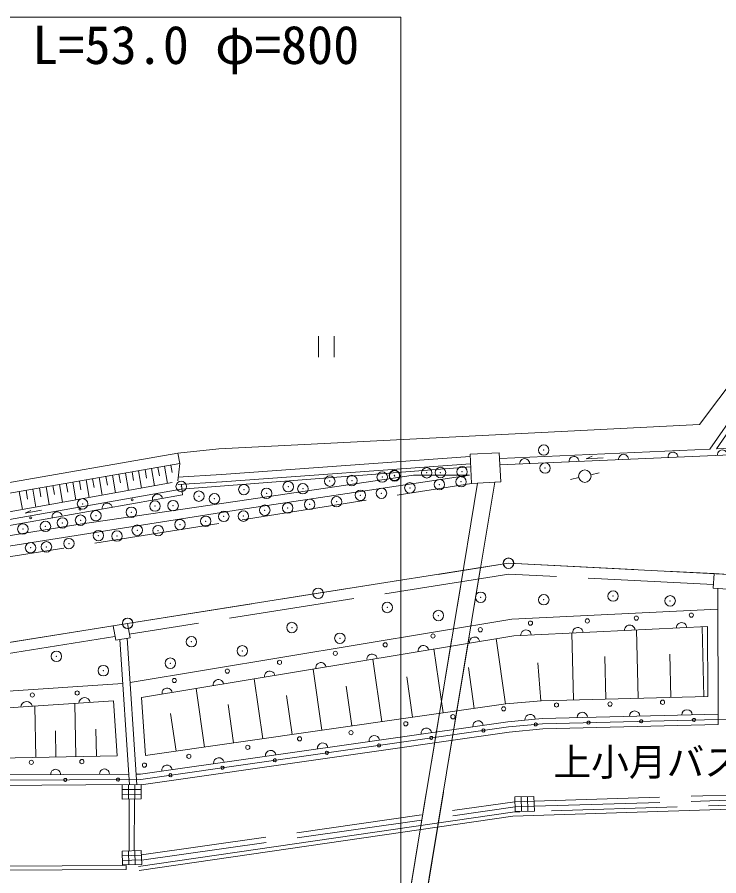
# Model space of a CAD drawing. Units: millimetres, scale not verified. Extents: x 40000 to 679997, y 20000 to 379998.
# Drawn here: x 409273 to 442765, y 297089 to 338064 of the extents above; entities that cross this region are included whole.
import ezdxf
from ezdxf.enums import TextEntityAlignment as Align

# ---------------------------------------------------------------- set-up
doc = ezdxf.new("R2010")
doc.units = ezdxf.units.MM
doc.header["$LTSCALE"] = 999.995
doc.header["$PDMODE"] = 32
doc.header["$PDSIZE"] = 500
doc.linetypes.add('DASHED', pattern=[7.5, 6, -1.5])
for name, color, linetype, lineweight in [('M-BGD', 7, 'Continuous', 13), ('M-BMK-ROW', 1, 'Continuous', 13), ('M-STR-HTXT', 7, 'Continuous', 13)]:
    doc.layers.add(name, color=color, linetype=linetype, lineweight=lineweight)
doc.layers.add('管理境界線', color=7, linetype='Continuous')
doc.styles.add('ＭＳ ゴシック', font='')
doc.styles.get('ＭＳ ゴシック').set_extended_font_data('MS Gothic')

# ---------------------------------------------------------------- blocks, each defined once
blk = doc.blocks.new('ﾌﾟﾛｯﾄﾏｰｸ-02_67')
at = {"color": 3, "linetype": 'Continuous', "lineweight": 13}
blk.add_circle((0, 0), 0.5, dxfattribs=at)
blk = doc.blocks.new('ﾌﾟﾛｯﾄﾏｰｸ-03_300_1')
at = {"color": 1, "linetype": 'Continuous', "lineweight": 13}
blk.add_circle((0, 0), 0.5, dxfattribs=at)
at = {"color": 1}
blk.add_point((0, 0), dxfattribs=at)
blk = doc.blocks.new('ﾌﾟﾛｯﾄﾏｰｸ-02_67_1')
at = {"color": 3, "linetype": 'Continuous', "lineweight": 13}
blk.add_circle((0, 0), 0.5, dxfattribs=at)

msp = doc.modelspace()

# ---------------------------------------------------------------- linework, layer by layer
at = {"layer": 'M-BGD'}
for p, q in [((427582.2, 338063.6), (427582.2, 291500.3)), ((441835.6, 318621.9), (446251.8, 324493.8)), ((446830.7, 323964.5), (442336.8, 317446.5)), ((442650.2, 317460.6), (447036.6, 323822.6)), ((423659.5, 322835.9), (423659.5, 321835.9)), ((424409.5, 321835.9), (424409.5, 322835.9)), ((418900.5, 317458.8), (441835.6, 318621.9)), ((405284.4, 315224.8), (416949.6, 317255)), ((416949.6, 317255), (418900.5, 317458.8)), ((417035.4, 316762.4), (416949.6, 317255)), ((432282.7, 317275.5), (430894.5, 317204.6)), ((430894.5, 317204.6), (430965.4, 315816.4)), ((432353.5, 315887.3), (432282.7, 317275.5)), ((432303.8, 316997.1), (442336.8, 317446.5)), ((432312.3, 316694.7), (444116, 317212.8)), ((432312.3, 316694.7), (444116, 317212.8)), ((442650.2, 317460.6), (444126.9, 317526.7)), ((405370.1, 314732.2), (417035.4, 316762.4)), ((417035.4, 316762.4), (416947.5, 315942.6)), ((419027.1, 316238.9), (430899.9, 317097.7)), ((419052.4, 315889.9), (430917.8, 316748.1)), ((436439.5, 316991.7), (436714.6, 317110.3)), ((437244.1, 317027.6), (436439.5, 316991.7)), ((414754.6, 316365.5), (414826.6, 315951.6)), ((415065.6, 316419.6), (415209.4, 315593.7)), ((415375.3, 316473.5), (415447.1, 316061.4)), ((415685.1, 316527.4), (415828.2, 315704.9)), ((415993.5, 316581.1), (416064.9, 316170.7)), ((416301.9, 316634.8), (416444.5, 315815.6)), ((416609.1, 316688.2), (416669.3, 316342.3)), ((417105.7, 315541.9), (430924.9, 316609.4)), ((412245.7, 315928.8), (412319, 315508.1)), ((412562, 315983.9), (412708.1, 315144.1)), ((412876.9, 316038.7), (412949.8, 315619.7)), ((413191.8, 316093.5), (413337.3, 315257.2)), ((413505.4, 316148.1), (413578, 315730.8)), ((413819, 316202.6), (413963.9, 315369.8)), ((414131.3, 316257), (414203.6, 315841.4)), ((414443.6, 316311.3), (414587.9, 315482)), ((419793.8, 314972), (428189.7, 316200.2)), ((419937.1, 314568.9), (430870.1, 316210.4)), ((428189.7, 316200.2), (430870.1, 316210.4)), ((436077, 316092.7), (435687.2, 316002.7)), ((436661.6, 316227.6), (437051.3, 316317.6)), ((405978.1, 313934.6), (416673.8, 315856.9)), ((406040.1, 313590.1), (417105.7, 315541.9)), ((410016.4, 315540.9), (410165, 314687.1)), ((410336.6, 315596.6), (410410.7, 315170.6)), ((410656.8, 315652.3), (410804.8, 314802)), ((410975.6, 315707.8), (411049.5, 315283.5)), ((411294.5, 315763.3), (411441.8, 314916.5)), ((411612, 315818.5), (411685.5, 315396.1)), ((411929.5, 315873.8), (412076.3, 315030.6)), ((417166.9, 315263.6), (417118.3, 315754.2)), ((430965.4, 315816.4), (432353.5, 315887.3)), ((405198.8, 313145), (417166.9, 315263.6)), ((417166.9, 315263.6), (405198.8, 313145)), ((409373.4, 315429), (409522.6, 314571.6)), ((409694.9, 315484.9), (409769.4, 315057.1)), ((412170.2, 313861.6), (419793.8, 314972)), ((405488.4, 312286.2), (419937.1, 314568.9)), ((410442.3, 314530.2), (409662.5, 314392.6)), ((409662.5, 314392.6), (409923.5, 314523.6)), ((407668.2, 313117.1), (412170.2, 313861.6)), ((442539, 311508.1), (442492.3, 310819.7)), ((443237.4, 311460.7), (442539, 311508.1)), ((442492.3, 310819.7), (443190.7, 310772.3)), ((442720.8, 310808.8), (442740.5, 304304.6)), ((442723.8, 309807.5), (432888.5, 309343.5)), ((414543.7, 309137.5), (413854.3, 309016.4)), ((413854.3, 309016.4), (413975.4, 308326.9)), ((414664.9, 308448.1), (414543.7, 309137.5)), ((432888.5, 309343.5), (414661.9, 306313)), ((442226.3, 308983.1), (432973.2, 308546.6)), ((442047, 305637.7), (441961.9, 308970.7)), ((432973.2, 308546.6), (415211.9, 305593.5)), ((435830.9, 305482.8), (435749.3, 308677.6)), ((438913.6, 305559.6), (438830.2, 308822.9)), ((413975.4, 308326.9), (414664.9, 308448.1)), ((414642.3, 301432.6), (414172.1, 308361.5)), ((414992.8, 301437.3), (414518.8, 308422.4)), ((432576.3, 305286.4), (432130.7, 308406.5)), ((429604.4, 304861), (429168.5, 307914)), ((426683.6, 304443.9), (426257.2, 307429.9)), ((437372.2, 305521.2), (437320.2, 307559.6)), ((440480.3, 305598.7), (440427.4, 307670.7)), ((423813, 304034), (423396, 306954.2)), ((431090.4, 305073.2), (430810, 307037.4)), ((434262.7, 305442.6), (434120.9, 307244.8)), ((428144, 304652.5), (427868.4, 306582.9)), ((414314.4, 306264.4), (405530.5, 305680.4)), ((420991.8, 303631.2), (420584, 306486.7)), ((425248.3, 304239), (424977.4, 306136.3)), ((418219, 303235.3), (417820.4, 306027.2)), ((422402.4, 303832.6), (422136.1, 305697.3)), ((413869.7, 305433), (405575.3, 304881.6)), ((412067.3, 302776.2), (412022.6, 305310.2)), ((419605.4, 303433.3), (419343.7, 305265.8)), ((410166.8, 302742.7), (410123.7, 305184)), ((416856.5, 303040.8), (416599.4, 304841.8)), ((434329.3, 304595.1), (432696.6, 304443.9)), ((442728, 304804.4), (434329.3, 304595.1)), ((442739.7, 304554.6), (434344, 304345.4)), ((442734.2, 304554.5), (434344, 304345.4)), ((448433.2, 304705.1), (442739.7, 304554.6)), ((413053.7, 302793.7), (413030.9, 304084.7)), ((432696.6, 304443.9), (415152.3, 301938.8)), ((432725.8, 304195.5), (415168.2, 301688.5)), ((432725.8, 304195.5), (415168.2, 301688.5)), ((434344, 304345.4), (432725.8, 304195.5)), ((434344, 304345.4), (432725.8, 304195.5)), ((432755, 303947.2), (434358.7, 304095.7)), ((434358.7, 304095.7), (442740.5, 304304.6)), ((411117.1, 302759.5), (411095.1, 304003.3)), ((415184.1, 301438.3), (432755, 303947.2)), ((405366.2, 302657.9), (414047.6, 302811.2)), ((414607.5, 301946.1), (405276.1, 301878.7)), ((415168.2, 301688.5), (405280.1, 301628.7)), ((415152.3, 301938.8), (414958.3, 301945.5)), ((405279.7, 301378.7), (414641.4, 301446.4)), ((415188.4, 301439.9), (414278.4, 301427.8)), ((414278.4, 301427.8), (414287.4, 300747.9)), ((415188.3, 301439.9), (414278.5, 301427.8)), ((414278.5, 301427.8), (414287.5, 300747.9)), ((414281.5, 301201.1), (415191.3, 301213.2)), ((414581.7, 301431.8), (414590.8, 300751.9)), ((414885, 301435.8), (414894.1, 300755.9)), ((415188.3, 301439.9), (415197.3, 300760)), ((415197.4, 300759.9), (415188.4, 301439.9)), ((414284.5, 300974.5), (415194.3, 300986.6)), ((414287.4, 300747.9), (415197.4, 300759.9)), ((414287.5, 300747.9), (415197.3, 300760)), ((433936.2, 300880.3), (433026.6, 300850.9)), ((433026.6, 300850.9), (433936.2, 300880.3)), ((433026.6, 300850.9), (433049.2, 300151.3)), ((433049.2, 300151.3), (433026.6, 300850.9)), ((433352.4, 300161.1), (433329.8, 300860.7)), ((433655.6, 300170.9), (433633, 300870.5)), ((433958.8, 300180.6), (433936.2, 300880.3)), ((433958.8, 300180.7), (433936.2, 300880.3)), ((433034.2, 300617.7), (433943.7, 300647.1)), ((433041.7, 300384.5), (433951.2, 300413.9)), ((432921.5, 300131.9), (415071.4, 297539)), ((433958.8, 300180.7), (433049.2, 300151.3)), ((433049.2, 300151.3), (433958.8, 300180.6)), ((414278.6, 298265.3), (415195.4, 298295.3)), ((414300.2, 297605.6), (414278.6, 298265.3)), ((414278.7, 298265.3), (414300.3, 297605.6)), ((414285.8, 298045.4), (415202.6, 298075.4)), ((414605.8, 297615.6), (414584.2, 298275.3)), ((414911.4, 297625.6), (414889.8, 298285.3)), ((415217, 297635.6), (415195.4, 298295.3)), ((414473.3, 297582.6), (391340.1, 297472.9)), ((414293, 297825.5), (415209.8, 297855.5)), ((415217, 297635.6), (414300.2, 297605.6)), ((414473.3, 297582.6), (414474.2, 297382.6)), ((391341.1, 297272.9), (414474.2, 297382.6))]:
    msp.add_line(p, q, dxfattribs=at)
at = {"layer": 'M-BGD', "linetype": 'DASHED'}
for p, q in [((416937.4, 316117.3), (419029.6, 316239.1)), ((416957.7, 315767.9), (419049.9, 315889.7)), ((420011.4, 314074.5), (430965.4, 315816.4)), ((431250.5, 315830.9), (423675.5, 270092.4)), ((432068.4, 315872.7), (424474.8, 270022.6)), ((405566.4, 311792.3), (420015.2, 314075.1)), ((414543.7, 309137.5), (432721.3, 312006.1)), ((432721.3, 312006.1), (442539.9, 311508)), ((413855.3, 309016.5), (403130.3, 307306.1)), ((442226.3, 308983.1), (442236.4, 305642.4)), ((414047.6, 302811.2), (413869.7, 305433)), ((415399.3, 302832.7), (415211.9, 305593.5)), ((433943.4, 300655.4), (447189.7, 301070.9)), ((433951.5, 300405.5), (447198.1, 300821)), ((414617.4, 300752.3), (414612, 298276.2)), ((414867.4, 300755.6), (414862, 298284.4)), ((415202.1, 298091.1), (433033.9, 300626.8)), ((415210.3, 297839.8), (433042, 300375.4)), ((448265, 300624), (432921.5, 300131.9))]:
    msp.add_line(p, q, dxfattribs=at)
for points in [[(442513.6, 310988.7), (432748.9, 311484), (414624.8, 308623.9)], [(413937.2, 308503), (403221.7, 306794.1), (400574.2, 306270.8), (399757.5, 306205.2)]]:
    msp.add_lwpolyline(points, dxfattribs=at)
at = {"layer": 'M-BGD'}
for points in [[(442236.4, 305642.4), (434279.5, 305444.2), (432597.2, 305288.3), (415399.3, 302832.7)], [(450365.1, 304501.1), (448433.2, 304705.1), (442733.9, 304554.5)], [(415100.1, 297341.1), (432939.2, 299932.3), (448271.4, 300424.1)]]:
    msp.add_lwpolyline(points, dxfattribs=at)
for centre, radius in [((436369.3, 316160.2), 300), ((414760.9, 315031), 50), ((412274.7, 314581.4), 50), ((409920.2, 314173.6), 50), ((438830.2, 309386.6), 100), ((441455.2, 309528.9), 100), ((433773.4, 309146.6), 100), ((436486, 309252.6), 100), ((429118.9, 308535.7), 100), ((431380.5, 308831.6), 100), ((426841.7, 308111.8), 100), ((424457.9, 307708.5), 100), ((421798.2, 307275.4), 100), ((419304.5, 306858), 100), ((416772.9, 306409.3), 100), ((409999.7, 305716.4), 100), ((412137.4, 305814.1), 100), ((435016.5, 305239.8), 100), ((437570.4, 305283.8), 100), ((440077.8, 305371.7), 100), ((432494.6, 305057.6), 100), ((430072.2, 304680.2), 100), ((427822.5, 304342.7), 100), ((422750.7, 303626.3), 100), ((425210.2, 303921.4), 100), ((420280.5, 303219.7), 100), ((417470.3, 302789.2), 100), ((409949.1, 302503.3), 100), ((412361.1, 302539.8), 100), ((415348.1, 302372), 100)]:
    msp.add_circle(centre, radius, dxfattribs=at)
for centre, radius, start, end in [((438213.6, 316967), 236.7, 359.28636, 185.74023), ((440574.3, 317070.7), 236.7, 359.28636, 185.74023), ((442935, 317174.3), 236.7, 359.28636, 185.74023), ((433492.1, 316759.8), 236.7, 359.28636, 185.74023), ((435852.8, 316863.4), 236.7, 359.28636, 185.74023), ((415968.9, 315058.4), 243.2, 8.43126, 191.64524), ((413575.3, 314634.7), 243.2, 8.43126, 191.64524), ((411181.6, 314211), 243.2, 8.43126, 191.64524), ((438511.9, 308810), 247.9, 2.21704, 183.18505), ((440988.1, 308926.8), 247.9, 2.21704, 183.18505), ((433559.5, 308576.3), 247.9, 2.21704, 183.18505), ((436035.7, 308693.2), 247.9, 2.21704, 183.18505), ((431106.6, 308238.4), 247.9, 8.95597, 189.92398), ((428661.2, 307831.8), 247.9, 8.95597, 189.92398), ((426215.8, 307425.2), 247.9, 8.95597, 189.92398), ((423770.4, 307018.6), 247.9, 8.95597, 189.92398), ((421325, 306612), 247.9, 8.95597, 189.92398), ((418879.7, 306205.4), 247.9, 8.95597, 189.92398), ((416434.3, 305798.8), 247.9, 8.95597, 189.92398), ((409724.4, 305128.8), 278.6, 9.68839, 177.91908), ((412489.2, 305312.6), 278.6, 9.68839, 177.91908), ((436251.3, 304643), 250, 1.42739, 181.42739), ((438750.5, 304705.3), 250, 1.42739, 181.42739), ((441249.7, 304767.6), 250, 1.42739, 181.42739), ((431273.4, 304240.7), 250, 8.12617, 188.12617), ((433754.4, 304541.9), 250, 5.29254, 185.29254), ((436542.6, 304400.2), 75, 13, 193), ((439057.6, 304462.9), 75, 13, 193), ((439057.6, 304462.9), 75, 193, 13), ((441572.7, 304525.6), 75, 13, 193), ((441572.7, 304525.6), 75, 193, 13), ((428798.5, 303887.3), 250, 8.12617, 188.12617), ((431530.6, 304024.9), 75, 13, 193), ((431530.6, 304024.9), 75, 193, 13), ((434028.7, 304316.2), 75, 13, 193), ((434028.7, 304316.2), 75, 193, 13), ((436542.6, 304400.2), 75, 193, 13), ((426323.6, 303533.9), 250, 8.12617, 188.12617), ((429040, 303669.2), 75, 13, 193), ((429040, 303669.2), 75, 193, 13), ((423848.7, 303180.5), 250, 8.12617, 188.12617), ((426549.4, 303313.6), 75, 13, 193), ((426549.4, 303313.6), 75, 193, 13), ((421373.8, 302827.1), 250, 8.12617, 188.12617), ((424058.8, 302958), 75, 13, 193), ((424058.8, 302958), 75, 193, 13), ((418898.9, 302473.8), 250, 8.12617, 188.12617), ((421568.2, 302602.4), 75, 13, 193), ((421568.2, 302602.4), 75, 193, 13), ((411108.1, 301937), 233.8, 356.45402, 184.37419), ((413440.9, 301953.9), 233.8, 356.45402, 184.37419), ((416424, 302120.4), 250, 8.12617, 188.12617), ((419077.6, 302246.7), 75, 13, 193), ((419077.6, 302246.7), 75, 193, 13), ((411569.7, 301666.8), 75, 13, 193), ((411569.7, 301666.8), 75, 193, 13), ((414085.5, 301682), 75, 13, 193), ((414085.5, 301682), 75, 193, 13), ((416587, 301891.1), 75, 13, 193), ((416587, 301891.1), 75, 193, 13)]:
    msp.add_arc(centre, radius, start, end, dxfattribs=at)
for p in [(426696.2, 316116.8), (427293.4, 316175.5), (428823.7, 316319.6), (429476.3, 316334.5), (430508.8, 316369.3), (424195.9, 315924.1), (425252.4, 315953.2), (429428.4, 315758), (430460.1, 315894.4), (420093.2, 315519.8), (421175.3, 315339.9), (422210.2, 315658), (422911.5, 315559.8), (426662.2, 315345.6), (428016.8, 315601.7), (417948.9, 315205.8), (418689.8, 315082.8), (424516.3, 314940.6), (425655.3, 315248.8), (415852.6, 314733.1), (416719, 314752.2), (421092.5, 314534.7), (422187.8, 314640.6), (423233.5, 314814.1), (412298.3, 314059.6), (413029.3, 314273.6), (414721.8, 314438.1), (419135.8, 314241.3), (420071.6, 314253.8), (409545.3, 313638.9), (410624.9, 313763.7), (411435.2, 313928.2), (417043.5, 313848.8), (418273.4, 314008.3), (413149.8, 313323.1), (414036.9, 313301.7), (415001.7, 313580.9), (416001.1, 313562.9), (411744.8, 312942.1), (409912.8, 312745.4), (410672.7, 312785.1), (431395.9, 310382.5), (437716.4, 310439.3), (434409.1, 310263.9), (440439, 310208.3), (426938.8, 309896.4), (429380.5, 309510.1), (422387.6, 308936.2), (424677.3, 308424.3), (417590.3, 308258.4), (411145.9, 307562.3), (420020.4, 307824.2), (416582.6, 307234.1), (413384.4, 306880.3)]:
    msp.add_point(p, dxfattribs=at)
at = {"layer": 'M-BMK-ROW', "color": 30}
msp.add_lwpolyline([(443237.4, 311460.7), (432721.3, 312006.1), (423639.1, 310570.3), (414543.7, 309137.5), (403130.3, 307306.1), (400502.8, 306786.7), (399753.1, 306726.5), (399795.4, 301778.3), (394706, 301787.2), (394612.8, 303770), (393988.1, 305829.7), (393597.8, 307653.6), (381840.5, 308016.8), (370076.5, 308378.9), (369270.6, 308415.1), (369244.3, 307895.7), (368193.8, 307927.1), (365064.3, 301651.6), (361068.5, 301627.2)], dxfattribs=at)
msp.add_lwpolyline([(430560.5, 311664.5), (431393.2, 311796.1), (424474.8, 270022.6), (424782.4, 269995.7), (424661.5, 268611), (423247.3, 268738.4), (423367.8, 270119.3), (423675.5, 270092.4)], close=True, dxfattribs=at)
at = {"layer": 'M-STR-HTXT'}
msp.add_line((407847.5, 338063.6), (427582.2, 338063.6), dxfattribs=at)

# ---------------------------------------------------------------- block references
at = {"layer": 'M-BMK-ROW', "xscale": 499.9977, "yscale": 499.9977, "rotation": 345}
for p in [(434408, 317404.9), (434469.4, 316547.7), (427280.2, 316196.5), (417103.2, 315668.6), (412392.6, 314836.7)]:
    msp.add_blockref('ﾌﾟﾛｯﾄﾏｰｸ-03_300_1', p, dxfattribs=at)
at = {"layer": 'M-BMK-ROW', "xscale": 499.9976, "yscale": 499.9976}
for p in [(432727.9, 312004.6), (423639.1, 310570.3), (414550.3, 309136.1)]:
    msp.add_blockref('ﾌﾟﾛｯﾄﾏｰｸ-02_67', p, dxfattribs=at)
at = {"layer": '管理境界線', "xscale": 499.9976, "yscale": 499.9976}
for p in [(432721.3, 312006.1), (423639.1, 310570.3), (414543.7, 309137.5)]:
    msp.add_blockref('ﾌﾟﾛｯﾄﾏｰｸ-02_67_1', p, dxfattribs=at)

# ---------------------------------------------------------------- texts
at = {"layer": 'M-BGD', "style": 'ＭＳ ゴシック'}
msp.add_text('上小月バス停', height=1320, dxfattribs=at).set_placement((440270.6, 302519), align=Align.MIDDLE_CENTER)
at = {"layer": 'M-STR-HTXT', "style": 'ＭＳ ゴシック'}
msp.add_text('L=53.0 φ=800', height=1833, dxfattribs=at).set_placement((409991, 335277.7), align=Align.BOTTOM_LEFT)

doc.saveas('drawing.dxf')
